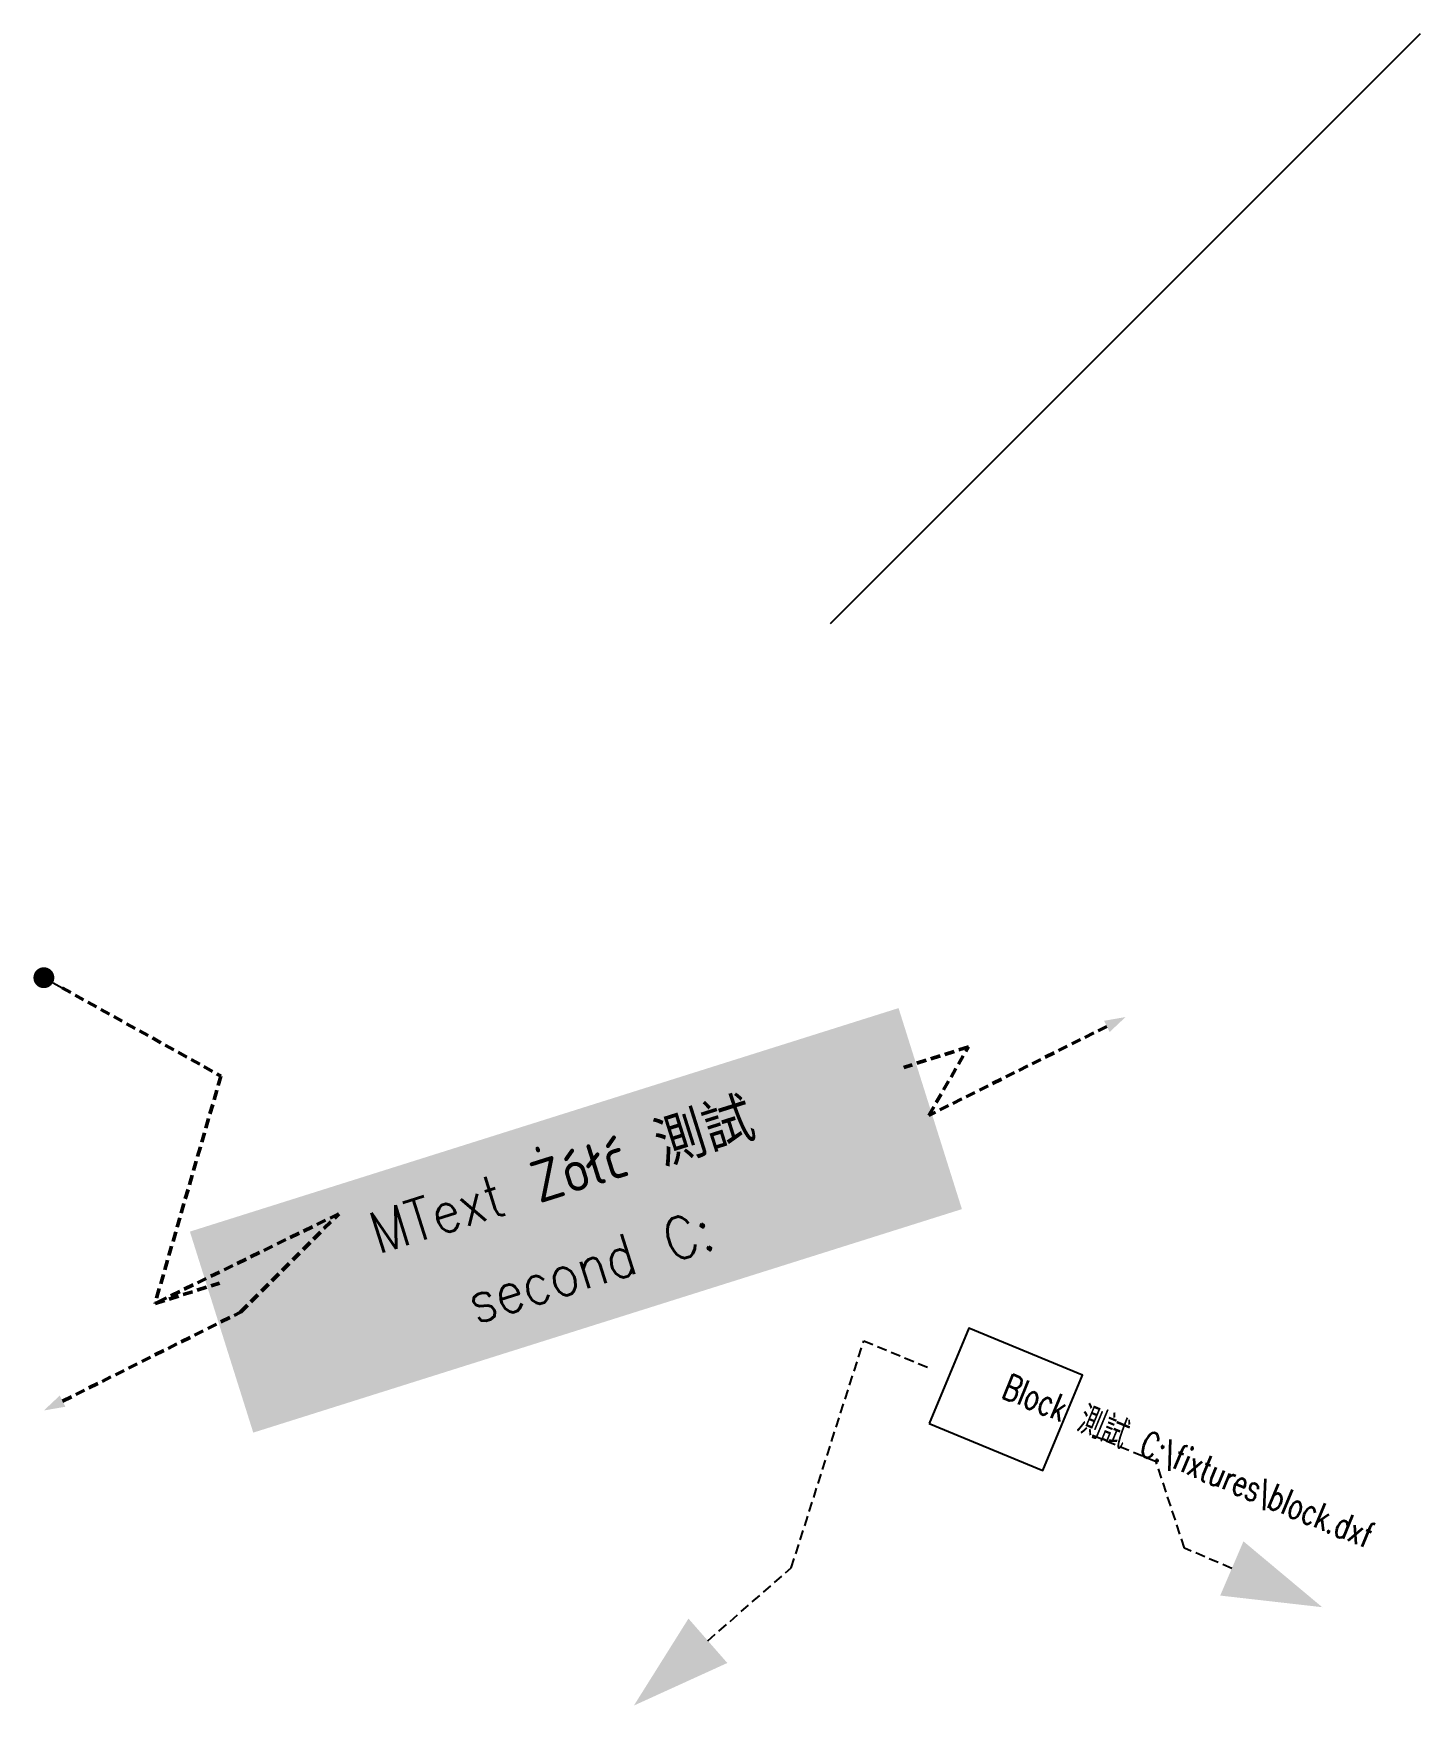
# Model space of a CAD drawing. Header units: metres. Extents: x -20.5 to 50, y -25 to 60.
import ezdxf
from ezdxf import colors
from ezdxf.entities.mleader import ArrowHeadData
from ezdxf.entities.mleader import LeaderData, LeaderLine
from ezdxf.math import Vec2, Vec3

# ---------------------------------------------------------------- set-up
doc = ezdxf.new("R2010")
doc.units = ezdxf.units.M
doc.linetypes.add('QA_LEADER', pattern=[0.75, 0.5, -0.25])
doc.styles.add('QA_TEXT', font='txt.shx', dxfattribs={"width": 0.875})
doc.mleader_styles.duplicate_entry("Standard", 'QA_STYLE')

# ---------------------------------------------------------------- blocks, each defined once
blk = doc.blocks.new('_DOT')
at = {"color": 0, "linetype": 'BYBLOCK'}
blk.add_line((-0.5, 0), (-1, 0), dxfattribs=at)
at = {"color": 0, "linetype": 'BYBLOCK', "const_width": 0.5}
blk.add_lwpolyline([(-0.25, 0, 1), (0.25, 0, 1)], format="xyb", close=True, dxfattribs=at)
blk = doc.blocks.new('QA_MLEADER_ARROW')
blk.add_solid([(0, 0), (-1, -0.3), (-1, 0.3)])
blk = doc.blocks.new('QA_MLEADER_CONTENT')
blk.add_lwpolyline([(-2, -1), (3, -1), (3, 2), (-2, 2)], close=True)
at = {"style": 'QA_TEXT'}
blk.add_attdef('LABEL', (0.25, 0.5), '', height=0.75, dxfattribs=at)

msp = doc.modelspace()

# ---------------------------------------------------------------- linework, layer by layer
msp.add_line((20, 30, 40), (50, 60, 70))

# ---------------------------------------------------------------- leaders
ml = msp.add_multileader_mtext('QA_STYLE')
ml.set_content('MText Żółć 測試\\Psecond C:\\fixtures\\part.dxf', color=(23, 91, 177), style='QA_TEXT')
ml.set_leader_properties(color=(71, 29, 201), linetype='QA_LEADER', lineweight=50)
ml.set_arrow_properties(name='DOT')
ml.build(insert=Vec2(0, 0))
ml.multileader.update_dxf_attribs({"has_text_frame": 1, "text_right_attachment_type": 3, "text_top_attachment_type": 10, "dogleg_length": 3.438, "arrow_head_size": 1.062, "scale": 1.25})
ctx = ml.context
ctx.base_point, ctx.scale, ctx.char_height, ctx.arrow_head_size, ctx.landing_gap_size, ctx.plane_x_axis, ctx.plane_y_axis = Vec3(-11.071, -3.529), 1.25, 2.125, 1.062, 0.812, Vec3(3, 0), Vec3(0, 4)
notes = []
notes.append((ctx, [(0, (1, 1, 0), (-14.349, -4.563), (0.953717, 0.300706), 3.438, [(0, [(-20, -10), (-10, -5), (-5, 0)], (241, 71, 11), [0, Vec3(-18, -9), Vec3(-17, -8.5), 1, Vec3(-8, -3), Vec3(-7, -2)]), (1, [(-20, 12), (-11, 7)], 0, [])]), (1, (1, 1, 0), (27.007, 8.477), (-0.953717, -0.300706), 3.438, [(0, [(35, 10), (25, 5)], 0, [])])]))
for ctx, leaders in notes:
    for number, flags, end, landing, length, lines in leaders:
        leader = LeaderData()
        leader.index, (leader.has_last_leader_line, leader.has_dogleg_vector, leader.attachment_direction) = number, flags
        leader.last_leader_point, leader.dogleg_vector, leader.dogleg_length = Vec3(end), Vec3(landing), length
        for number, points, colour, breaks in lines:
            line = LeaderLine()
            line.index, line.vertices, line.color, line.breaks = number, Vec3.list(points), colors.encode_raw_color(colour), breaks
            leader.lines.append(line)
        ctx.leaders.append(leader)
ctx.leaders[0].breaks = Vec3.list([(-4, 0.5), (-3.5, 0.5), (-3, 0.5), (-2.5, 0.5)])
ml.multileader.arrow_heads.append(ArrowHeadData(0, doc.blocks.get('QA_MLEADER_ARROW').block_record_handle))
ml.multileader.arrow_heads.append(ArrowHeadData(2, doc.blocks.get('QA_MLEADER_ARROW').block_record_handle))
ctx.mtext.insert, ctx.mtext.text_direction, ctx.mtext.rotation, ctx.mtext.width, ctx.mtext.defined_height, ctx.mtext.alignment, ctx.mtext.line_spacing_factor, ctx.mtext.line_spacing_style = Vec3(6, 3), Vec3(1.907434, 0.601412), 0.305433, 27.25, 8.5, 2, 1.375, 2
ctx.mtext.has_bg_fill, ctx.mtext.bg_color, ctx.mtext.bg_scale_factor, ctx.mtext.bg_transparency, ctx.mtext.use_window_bg_color = 1, -1026301969, 1.875, 33554559, 0

# ---------------------------------------------------------------- next in the draw order: leaders
ml = msp.add_multileader_block('QA_STYLE')
ml.set_content('QA_MLEADER_CONTENT', color=(21, 151, 91), scale=1.25)
ml.set_attribute('LABEL', 'Block 測試 C:\\fixtures\\block.dxf', width=0.8125)
ml.set_leader_properties(color=5, linetype='QA_LEADER', lineweight=25)
ml.set_arrow_properties(name='QA_MLEADER_ARROW')
ml.build(insert=Vec2(0, 0))
ml.multileader.update_dxf_attribs({"has_text_frame": 1, "text_right_attachment_type": 3, "text_top_attachment_type": 10, "dogleg_length": 3.75, "arrow_head_size": 5, "scale": 1.25, "block_connection_type": 1})
ctx = ml.context
ctx.base_point, ctx.scale, ctx.char_height, ctx.arrow_head_size, ctx.landing_gap_size = Vec3(25.153, -7.891), 1.25, 1.875, 5, 0.625
notes = []
notes.append((ctx, [(0, (1, 1, 0), (21.688, -6.456), (0.92388, -0.382683), 3.75, [(0, [(10, -25), (18, -18)], 0, [])]), (1, (1, 1, 0), (36.557, -12.614), (-0.92388, 0.382683), 3.75, [(0, [(45, -20), (38, -17)], 0, [])])]))
ctx.block.insert, ctx.block.rotation, ctx.block.scale, ctx.block.extrusion = Vec3(28, -10), -0.392699, Vec3(1.25, 1.75, 0.625), Vec3(0, 0, 2)
for ctx, leaders in notes:
    for number, flags, end, landing, length, lines in leaders:
        leader = LeaderData()
        leader.index, (leader.has_last_leader_line, leader.has_dogleg_vector, leader.attachment_direction) = number, flags
        leader.last_leader_point, leader.dogleg_vector, leader.dogleg_length = Vec3(end), Vec3(landing), length
        for number, points, colour, breaks in lines:
            line = LeaderLine()
            line.index, line.vertices, line.color, line.breaks = number, Vec3.list(points), colors.encode_raw_color(colour), breaks
            leader.lines.append(line)
        ctx.leaders.append(leader)

doc.saveas('drawing.dxf')
